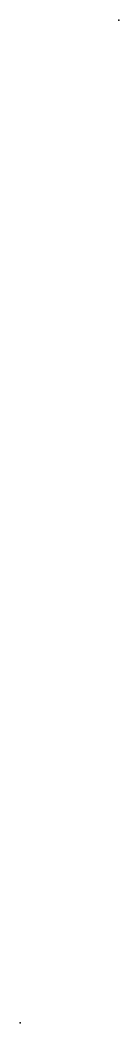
# Model space of a CAD drawing. Header units: metres. Extents: x 0 to 400030, y 0 to 4070015.
import ezdxf

# ---------------------------------------------------------------- set-up
doc = ezdxf.new("R2010")
doc.units = ezdxf.units.M

msp = doc.modelspace()

# ---------------------------------------------------------------- linework, layer by layer
at = {"layer": 'VER_P2D'}
for p in [(400020.5, 4070015.25), (400010, 4070010), (400030, 4070005), (0, 0)]:
    msp.add_point(p, dxfattribs=at)
at = {"layer": 'VER_P3D'}
for p in [(400020.5, 4070015.25, 404.21), (400010, 4070010, 404.3), (400030, 4070005, 404.17), (0, 0)]:
    msp.add_point(p, dxfattribs=at)

doc.saveas('drawing.dxf')
